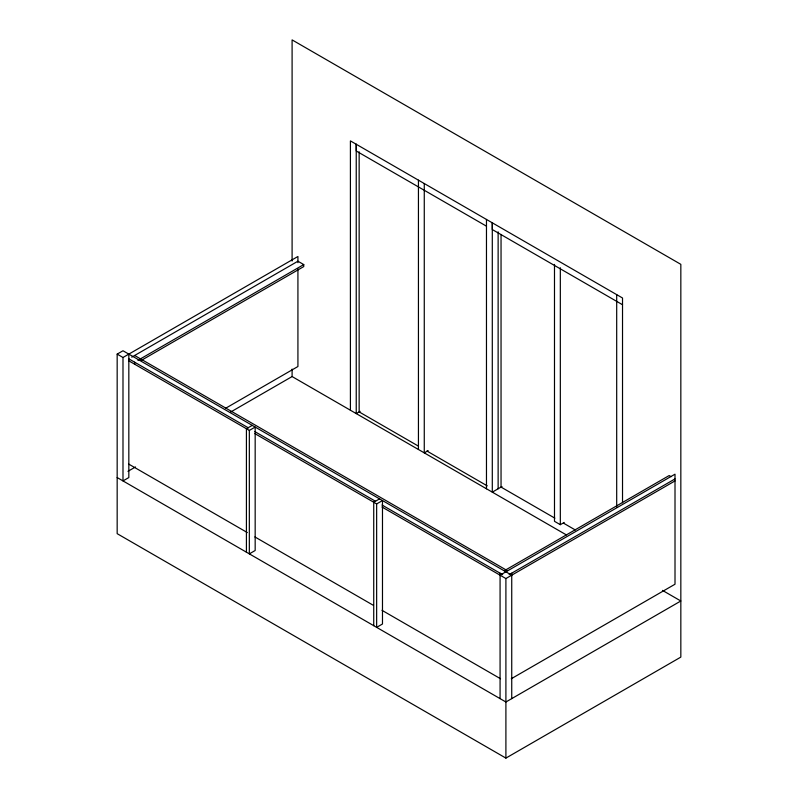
<?xml version="1.0" encoding="UTF-8"?>
<svg xmlns="http://www.w3.org/2000/svg" width="798" height="798" viewBox="0 0 798 798"><rect width="100%" height="100%" fill="white"/><g stroke="black" fill="none" stroke-linecap="round" stroke-linejoin="round"><path stroke-width="1.2" d="M359.15 151.8L359.15 411.908L418.351 446.082M418.441 449.503L418.441 180.168M424.267 183.54L424.267 452.865L428.157 450.621M486.471 488.775L486.471 219.45M498.132 488.775L498.132 231.859M501.044 234.452L501.044 487.089L554.859 518.161M554.49 264.407L554.49 521.323L560.326 524.685L564.216 522.441M560.326 524.685L560.326 267.769M616.694 506.87L616.694 294.632M292.098 261.026L292.098 39.9L680.834 264.338L680.834 657.103L505.902 758.1L117.166 533.663L117.166 354.113L122.992 350.751L511.737 575.178M117.166 354.113L122.992 357.484L297.923 256.487L297.923 262.662M131.74 357.165L297.923 261.215L303.759 264.577L303.759 266.582L141.116 360.487M137.894 360.347L303.759 264.577M225.764 408.187L297.923 366.521L297.923 268.846M127.959 471.319L135.52 466.96M230.542 412.097L292.098 376.556L566.371 534.909M252.248 425.374L246.422 428.735L246.422 552.176M249.335 430.421L255.17 427.06L255.17 550.5L249.335 553.862L249.335 430.421L128.827 360.846M360.127 411.349L356.237 413.593L356.237 144.268L356.237 151.002L486.471 226.183M373.733 625.682L373.733 502.241L379.559 498.87M376.646 503.927L382.481 500.555L382.481 623.996L376.646 627.368L376.646 503.927L373.733 502.241M502.012 486.531L492.296 492.147L492.296 222.812L492.296 229.545L622.52 304.736M504.376 570.69L669.173 475.548L671.118 476.675M500.077 575.178L675.008 474.182L675.008 584.226L511.289 678.739M509.134 574.68L675.008 478.92M382.003 507.019L505.902 578.55L675.008 480.915M563.468 523.129L575.308 529.972M426.96 451.05L487.229 485.852M662.48 590.4L680.834 600.994L505.902 701.991L117.166 477.553M134.662 355.479L507.428 570.69M128.827 358.841L248.417 427.888M254.881 431.618L375.539 501.284M382.003 505.014L502.67 574.68M254.881 433.623L373.384 502.042M128.827 464.147L247.34 532.575M254.881 536.924L373.384 605.343M382.003 610.32L500.516 678.739M622.52 502.79L622.52 298.003L350.412 140.897L350.412 410.222M511.737 573.183L511.737 698.619M505.902 578.55L505.902 758.1M500.077 573.183L500.077 698.619M292.098 369.105L292.098 376.556M134.662 362.212L134.662 364.217M128.827 354.113L128.827 477.553L122.992 480.925L122.992 357.484"/></g></svg>
